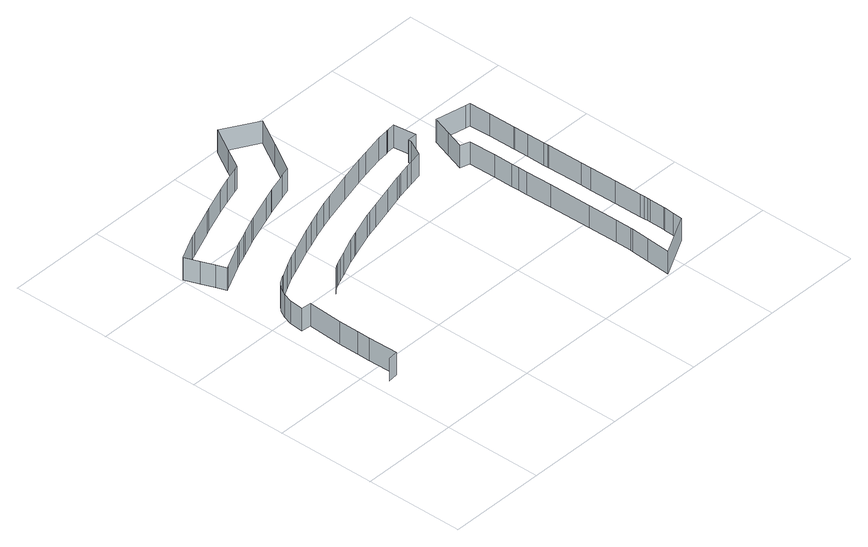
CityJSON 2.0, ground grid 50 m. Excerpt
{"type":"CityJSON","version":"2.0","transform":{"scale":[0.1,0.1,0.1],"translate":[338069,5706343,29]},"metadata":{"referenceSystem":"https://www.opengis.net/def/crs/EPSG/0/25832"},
"CityObjects":{
"object1":{"type":"GenericCityObject","attributes":{"name":"BauGrenze"},"geometry":[{"type":"MultiSurface","lod":"2","boundaries":[[[0,1,2,3]]]}]},
"object2":{"type":"GenericCityObject","attributes":{"name":"BauLinie"},"geometry":[{"type":"MultiSurface","lod":"2","boundaries":[[[4,5,6,7]],[[8,9,5,4]],[[10,11,9,8]],[[3,2,11,10]]]}]},
"object3":{"type":"GenericCityObject","attributes":{"name":"BauGrenze"},"geometry":[{"type":"MultiSurface","lod":"2","boundaries":[[[7,6,12,13]]]}]},
"object4":{"type":"GenericCityObject","attributes":{"name":"BauGrenze"},"geometry":[{"type":"MultiSurface","lod":"2","boundaries":[[[14,15,16,17]],[[18,19,15,14]],[[20,21,19,18]],[[22,23,21,20]],[[24,25,23,22]],[[26,27,25,24]],[[28,29,27,26]],[[30,31,29,28]],[[32,33,31,30]],[[34,35,33,32]],[[36,37,35,34]],[[38,39,37,36]],[[40,41,39,38]],[[42,43,41,40]]]}]},
"object5":{"type":"GenericCityObject","attributes":{"name":"BauLinie"},"geometry":[{"type":"MultiSurface","lod":"2","boundaries":[[[44,45,43,42]],[[46,47,45,44]],[[48,49,47,46]],[[50,51,49,48]],[[52,53,51,50]],[[54,55,53,52]],[[56,57,55,54]],[[58,59,57,56]],[[60,61,59,58]],[[62,63,61,60]],[[64,65,63,62]],[[66,67,65,64]],[[68,69,67,66]],[[70,71,69,68]],[[17,16,71,70]]]}]},
"object6":{"type":"GenericCityObject","attributes":{"name":"BauLinie"},"geometry":[{"type":"MultiSurface","lod":"2","boundaries":[[[72,73,74,75]],[[76,77,73,72]],[[78,79,77,76]],[[80,81,79,78]],[[82,83,81,80]],[[84,85,83,82]],[[86,87,85,84]],[[88,89,87,86]],[[90,91,89,88]],[[92,93,91,90]],[[94,95,93,92]],[[96,97,95,94]],[[98,99,97,96]],[[100,101,99,98]],[[102,103,101,100]],[[104,105,103,102]],[[106,107,105,104]],[[108,109,107,106]],[[110,111,109,108]],[[112,113,111,110]],[[114,115,113,112]],[[13,12,115,114]]]}]},
"object7":{"type":"GenericCityObject","attributes":{"name":"BauGrenze"},"geometry":[{"type":"MultiSurface","lod":"2","boundaries":[[[116,117,118,119]],[[120,121,117,116]],[[122,123,121,120]],[[124,125,123,122]],[[126,127,125,124]],[[128,129,127,126]],[[130,131,129,128]],[[132,133,131,130]],[[134,135,133,132]],[[136,137,135,134]],[[138,139,137,136]],[[140,141,139,138]],[[142,143,141,140]],[[144,145,143,142]],[[146,147,145,144]],[[148,149,147,146]],[[150,151,149,148]],[[152,153,151,150]],[[154,155,153,152]],[[156,157,155,154]],[[158,159,157,156]],[[75,74,159,158]]]}]},
"object8":{"type":"GenericCityObject","attributes":{"name":"BauGrenze"},"geometry":[{"type":"MultiSurface","lod":"2","boundaries":[[[160,161,162,163]],[[164,165,161,160]],[[166,167,165,164]],[[168,169,167,166]],[[170,171,169,168]],[[172,173,171,170]],[[174,175,173,172]],[[176,177,175,174]],[[178,179,177,176]],[[180,181,179,178]],[[182,183,181,180]],[[184,185,183,182]],[[186,187,185,184]],[[188,189,187,186]],[[190,191,189,188]],[[192,193,191,190]],[[194,195,193,192]]]}]},
"object9":{"type":"GenericCityObject","attributes":{"name":"BauLinie"},"geometry":[{"type":"MultiSurface","lod":"2","boundaries":[[[196,197,195,194]],[[198,199,197,196]],[[200,201,199,198]],[[202,203,201,200]],[[204,205,203,202]],[[206,207,205,204]],[[208,209,207,206]],[[210,211,209,208]],[[212,213,211,210]],[[214,215,213,212]],[[216,217,215,214]],[[218,219,217,216]],[[220,221,219,218]],[[222,223,221,220]],[[224,225,223,222]],[[226,227,225,224]],[[228,229,227,226]],[[163,162,229,228]]]}]}
},
"vertices":[
[74,401,0],[74,401,120],[124,407,120],[124,407,0],
[123,729,0],[123,729,120],[133,902,120],[133,902,0],[121,626,0],[121,626,120],[120,559,0],[120,559,120],
[83,906,120],[83,906,0],
[763,1991,0],[763,1991,120],[936,1891,120],[936,1891,0],[689,1865,0],[689,1865,120],[629,1762,0],[629,1762,120],[610,1756,0],[610,1756,120],[535,1733,0],[535,1733,120],[464,1707,0],[464,1707,120],[336,1660,0],[336,1660,120],[318,1652,0],[318,1652,120],[172,1593,0],[172,1593,120],[138,1579,0],[138,1579,120],[10,1515,0],[10,1515,120],[37,1444,0],[37,1444,120],[62,1379,0],[62,1379,120],[82,1327,0],[82,1327,120],
[89,1331,0],[89,1331,120],[221,1396,0],[221,1396,120],[244,1406,0],[244,1406,120],[292,1425,0],[292,1425,120],[314,1435,0],[314,1435,120],[390,1466,0],[390,1466,120],[409,1474,0],[409,1474,120],[547,1524,0],[547,1524,120],[599,1543,0],[599,1543,120],[606,1545,0],[606,1545,120],[706,1576,0],[706,1576,120],[711,1578,0],[711,1578,120],[761,1592,0],[761,1592,120],[850,1743,0],[850,1743,120],
[1245,1453,0],[1245,1453,120],[1284,1458,120],[1284,1458,0],[1237,1452,0],[1237,1452,120],[1234,1451,0],[1234,1451,120],[1177,1444,0],[1177,1444,120],[1066,1420,0],[1066,1420,120],[1006,1406,0],[1006,1406,120],[880,1372,0],[880,1372,120],[738,1333,0],[738,1333,120],[684,1318,0],[684,1318,120],[613,1292,0],[613,1292,120],[551,1270,0],[551,1270,120],[498,1251,0],[498,1251,120],[367,1196,0],[367,1196,120],[316,1176,0],[316,1176,120],[263,1148,0],[263,1148,120],[201,1117,0],[201,1117,120],[193,1114,0],[193,1114,120],[153,1091,0],[153,1091,120],[126,1064,0],[126,1064,120],[105,1026,0],[105,1026,120],[90,978,0],[90,978,120],
[383,981,0],[383,981,120],[369,967,120],[369,967,0],[399,993,0],[399,993,120],[411,998,0],[411,998,120],[443,1012,0],[443,1012,120],[484,1029,0],[484,1029,120],[571,1065,0],[571,1065,120],[619,1082,0],[619,1082,120],[624,1084,0],[624,1084,120],[744,1127,0],[744,1127,120],[768,1134,0],[768,1134,120],[821,1148,0],[821,1148,120],[933,1179,0],[933,1179,120],[1022,1204,0],[1022,1204,120],[1038,1208,0],[1038,1208,120],[1054,1212,0],[1054,1212,120],[1109,1224,0],[1109,1224,120],[1142,1232,0],[1142,1232,120],[1208,1246,0],[1208,1246,120],[1249,1327,0],[1249,1327,120],[1250,1342,0],[1250,1342,120],[1300,1343,0],[1300,1343,120],
[1589,1318,0],[1589,1318,120],[1611,1314,120],[1611,1314,0],[1433,1348,0],[1433,1348,120],[1399,1251,0],[1399,1251,120],[1366,1154,0],[1366,1154,120],[1414,1138,0],[1414,1138,120],[1416,1003,0],[1416,1003,120],[1417,905,0],[1417,905,120],[1417,868,0],[1417,868,120],[1418,821,0],[1418,821,120],[1420,689,0],[1420,689,120],[1423,472,0],[1423,472,120],[1425,319,0],[1425,319,120],[1424,238,0],[1424,238,120],[1423,226,0],[1423,226,120],[1417,134,0],[1417,134,120],[1408,9,0],[1408,9,120],[1617,120,0],[1617,120,120],
[1620,169,0],[1620,169,120],[1623,218,0],[1623,218,120],[1624,225,0],[1624,225,120],[1625,302,0],[1625,302,120],[1625,318,0],[1625,318,120],[1625,337,0],[1625,337,120],[1624,359,0],[1624,359,120],[1622,500,0],[1622,500,120],[1621,636,0],[1621,636,120],[1620,691,0],[1620,691,120],[1617,871,0],[1617,871,120],[1617,878,0],[1617,878,120],[1617,899,0],[1617,899,120],[1616,989,0],[1616,989,120],[1615,1063,0],[1615,1063,120],[1615,1069,0],[1615,1069,120],[1613,1204,0],[1613,1204,120]
]}
